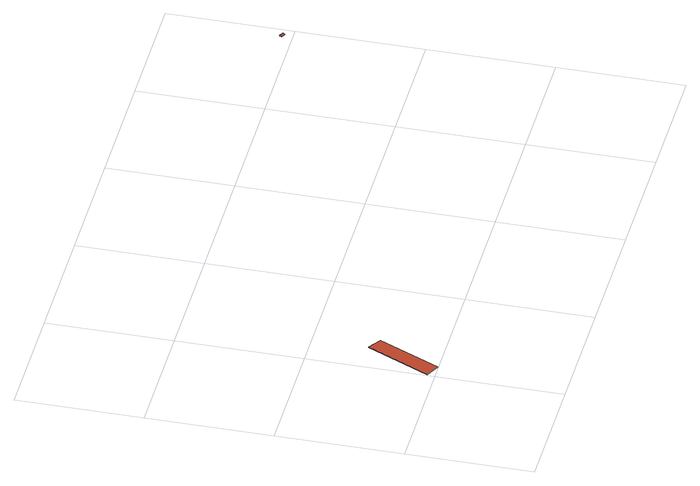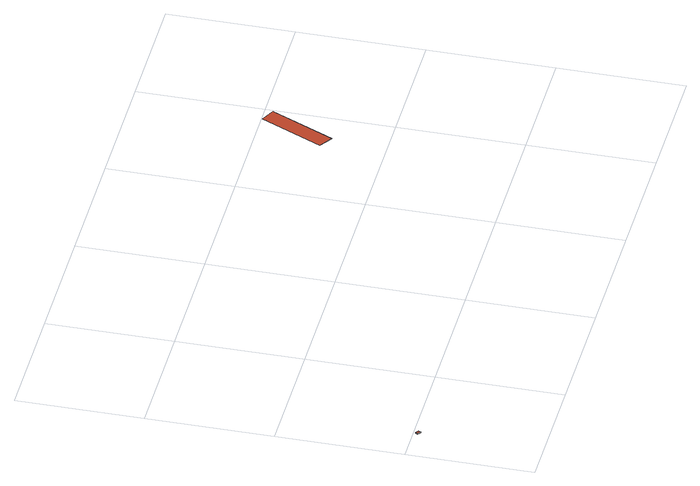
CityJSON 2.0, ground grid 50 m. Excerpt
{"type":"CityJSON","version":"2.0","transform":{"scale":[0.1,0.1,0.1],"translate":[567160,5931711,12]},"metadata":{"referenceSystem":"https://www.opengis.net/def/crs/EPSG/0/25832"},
"CityObjects":{
"building1":{"type":"Building","attributes":{"Grundfläche 2D":"168.300549","Grundhöhe NN":"12.501"},"geometry":[{"type":"Solid","lod":"3","boundaries":[[[[0,1,2,3]],[[4,5,3,2]],[[5,6,0,3]],[[6,7,1,0]],[[7,4,2,1]],[[7,6,5,4]]]],"semantics":{"surfaces":[{"type":"RoofSurface"},{"type":"WallSurface"},{"type":"GroundSurface"}],"values":[[0,1,1,1,1,2]]}}]},
"building2":{"type":"Building","attributes":{"Grundfläche 2D":"37294.614935","Grundhöhe NN":"4.734"},"children":["building2-1"]},
"building2-1":{"type":"BuildingInstallation","parents":["building2"],"geometry":[{"type":"MultiSurface","lod":"3","boundaries":[[[8,9,10,11]],[[11,10,12,13]],[[8,11,13,14]],[[9,8,14,15]],[[10,9,15,12]]],"semantics":{"surfaces":[{"type":"RoofSurface"},{"type":"WallSurface"}],"values":[0,1,1,1,1]}}]}
},
"vertices":[
[126,285,7],[8,30,7],[63,3,7],[177,251,7],[63,3,5],[177,251,5],[126,285,5],[8,30,5],
[1923,1030,51],[1909,1040,50],[1903,1030,50],[1917,1021,51],[1903,1030,46],[1917,1021,48],[1923,1030,48],[1909,1040,46]
]}
